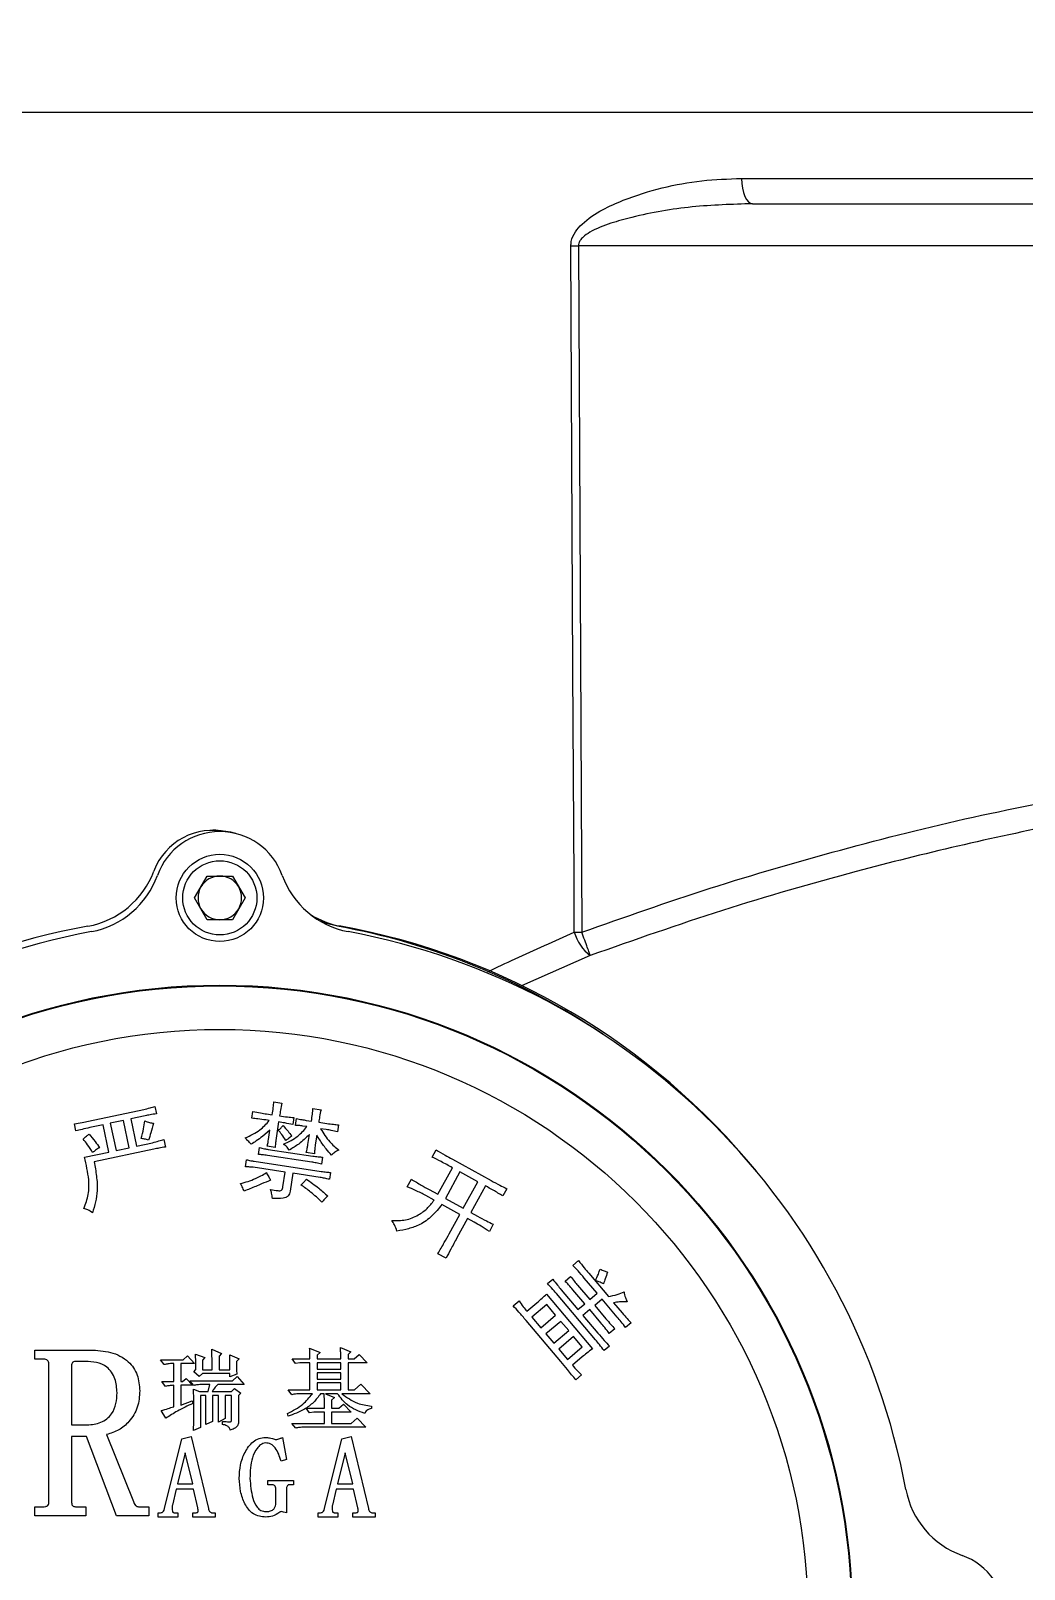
# Model space of a CAD drawing. Header units: millimetres. Extents: x 1486 to 4728, y 464 to 2757.
# Drawn here: x 3875.9 to 3989.8, y 2340.2 to 2516.5 of the extents above; entities that cross this region are included whole.
import ezdxf

# ---------------------------------------------------------------- set-up
doc = ezdxf.new("R2010")
doc.units = ezdxf.units.MM

msp = doc.modelspace()

# ---------------------------------------------------------------- linework, layer by layer
at = {"color": 7, "linetype": 'Continuous', "lineweight": 25}
for p, q in [((3785.111, 2507.2), (4035.637, 2507.2)), ((3957.342, 2499.595), (4020.078, 2499.595)), ((3958.611, 2496.7), (3997.174, 2496.7)), ((3997.128, 2491.874), (3938.663, 2491.874)), ((3938.663, 2491.874), (3939.04, 2413.221)), ((3897.109, 2424.9), (3896.738, 2424.9)), ((3894.669, 2417.155), (3896.112, 2419.655)), ((3896.112, 2419.655), (3898.999, 2419.655)), ((3898.999, 2419.655), (3900.442, 2417.155)), ((3896.112, 2414.655), (3894.669, 2417.155)), ((3900.442, 2417.155), (3898.999, 2414.655)), ((3898.999, 2414.655), (3896.112, 2414.655)), ((3911.421, 2413.909), (3911.05, 2413.909)), ((3938.183, 2413.221), (3939.04, 2413.221)), ((3940.023, 2410.559), (3932.135, 2407.063)), ((3882.499, 2391.567), (3888.835, 2392.915)), ((3890.112, 2393.233), (3890.287, 2392.406)), ((3901.231, 2391.893), (3901.35, 2392.681)), ((3903.747, 2393.788), (3904.674, 2393.648)), ((3908.229, 2393.016), (3909.156, 2392.875)), ((3881.057, 2390.445), (3880.882, 2391.271)), ((3884.171, 2391.155), (3882.656, 2390.833)), ((3884.834, 2388.033), (3884.171, 2391.155)), ((3886.513, 2391.652), (3884.997, 2391.33)), ((3884.997, 2391.33), (3885.661, 2388.208)), ((3887.177, 2388.53), (3886.513, 2391.652)), ((3888.993, 2392.181), (3887.34, 2391.829)), ((3887.34, 2391.829), (3888.004, 2388.707)), ((3903.23, 2391.638), (3902.813, 2391.701)), ((3902.918, 2392.395), (3903.568, 2392.298)), ((3904.296, 2391.477), (3903.974, 2389.344)), ((3906.03, 2391.973), (3905.911, 2391.184)), ((3906.23, 2391.089), (3906.349, 2391.877)), ((3907.534, 2390.94), (3907.07, 2391.009)), ((3907.455, 2391.662), (3908.056, 2391.571)), ((3908.891, 2391.444), (3909.818, 2391.305)), ((3909.759, 2390.602), (3909.11, 2390.701)), ((3911.17, 2391.148), (3911.05, 2390.359)), ((3888.004, 2388.707), (3889.84, 2389.097)), ((3891.15, 2389.471), (3891.336, 2388.598)), ((3903.301, 2390.538), (3902.433, 2389.814)), ((3903.14, 2389.47), (3903.301, 2390.538)), ((3907.649, 2388.883), (3907.826, 2390.042)), ((3908.668, 2389.961), (3908.498, 2388.848)), ((3882.034, 2387.438), (3884.834, 2388.033)), ((3889.996, 2388.362), (3883.154, 2386.908)), ((3885.661, 2388.208), (3887.177, 2388.53)), ((3901.978, 2387.75), (3902.097, 2388.538)), ((3903.903, 2388.55), (3902.976, 2388.691)), ((3908.103, 2386.871), (3903.005, 2387.642)), ((3903.111, 2388.337), (3908.208, 2387.566)), ((3908.39, 2387.823), (3907.463, 2387.963)), ((3909.328, 2387.445), (3909.208, 2386.657)), ((3921.887, 2387.46), (3922.339, 2388.283)), ((3924.211, 2387.2), (3928.655, 2384.757)), ((3900.482, 2386.317), (3900.609, 2387.152)), ((3905.039, 2385.723), (3901.376, 2386.277)), ((3901.482, 2386.972), (3909.177, 2385.807)), ((3904.786, 2384.054), (3905.039, 2385.723)), ((3905.92, 2385.591), (3905.611, 2383.551)), ((3909.071, 2385.113), (3905.92, 2385.591)), ((3910.25, 2385.693), (3910.13, 2384.905)), ((3922.54, 2383.189), (3924.214, 2386.235)), ((3925.079, 2385.76), (3923.405, 2382.714)), ((3927.135, 2384.628), (3925.079, 2385.76)), ((3919.044, 2384.039), (3919.518, 2384.904)), ((3921.553, 2383.731), (3922.54, 2383.189)), ((3925.462, 2381.582), (3927.135, 2384.628)), ((3928, 2384.154), (3926.326, 2381.108)), ((3930.447, 2383.826), (3929.994, 2383.003)), ((3922.114, 2382.511), (3921.168, 2383.031)), ((3925.077, 2380.882), (3923.02, 2382.014)), ((3923.405, 2382.714), (3925.462, 2381.582)), ((3923.855, 2378.661), (3925.077, 2380.882)), ((3925.942, 2380.408), (3924.72, 2378.186)), ((3926.723, 2379.978), (3925.942, 2380.408)), ((3926.326, 2381.108), (3927.108, 2380.678)), ((3928.901, 2379.746), (3928.449, 2378.923)), ((3923.495, 2375.859), (3922.549, 2376.379)), ((3938.037, 2375.044), (3938.676, 2375.585)), ((3935.122, 2372.947), (3935.725, 2373.457)), ((3937.125, 2373.24), (3937.765, 2373.781)), ((3940.804, 2371.844), (3939.334, 2373.583)), ((3939.842, 2374.134), (3942.093, 2371.471)), ((3934.987, 2371.736), (3940.27, 2365.485)), ((3940.62, 2366.512), (3936.146, 2371.806)), ((3936.68, 2372.256), (3938.601, 2369.983)), ((3939.383, 2370.643), (3938.033, 2372.24)), ((3938.57, 2372.757), (3939.951, 2371.123)), ((3939.951, 2371.123), (3940.804, 2371.844)), ((3931.18, 2370.407), (3931.854, 2370.977)), ((3932.743, 2369.78), (3933.88, 2370.742)), ((3935.02, 2370.546), (3933.315, 2369.104)), ((3936.04, 2369.338), (3935.02, 2370.546)), ((3938.601, 2369.983), (3939.383, 2370.643)), ((3939.955, 2369.967), (3939.173, 2369.307)), ((3941.244, 2368.441), (3939.955, 2369.967)), ((3941.376, 2371.168), (3940.523, 2370.447)), ((3940.523, 2370.447), (3941.812, 2368.921)), ((3943.117, 2369.108), (3941.376, 2371.168)), ((3942.692, 2370.761), (3943.685, 2369.588)), ((3936.649, 2364.007), (3932.655, 2368.732)), ((3933.315, 2369.104), (3934.335, 2367.896)), ((3934.335, 2367.896), (3936.04, 2369.338)), ((3936.64, 2368.628), (3934.935, 2367.186)), ((3937.541, 2367.562), (3936.64, 2368.628)), ((3939.173, 2369.307), (3940.883, 2367.283)), ((3942.838, 2367.777), (3942.199, 2367.236)), ((3944.709, 2368.446), (3944.07, 2367.905)), ((3934.935, 2367.186), (3935.836, 2366.12)), ((3935.836, 2366.12), (3937.541, 2367.562)), ((3938.109, 2366.888), (3936.404, 2365.446)), ((3939.102, 2365.715), (3938.109, 2366.888)), ((3876.344, 2365.338), (3882.717, 2365.338)), ((3876.344, 2364.297), (3876.344, 2365.338)), ((3877.251, 2364.297), (3876.344, 2364.297)), ((3893.354, 2364.22), (3893.868, 2364.658)), ((3893.868, 2364.658), (3894.659, 2363.79)), ((3894.768, 2364.856), (3895.85, 2364.465)), ((3895.85, 2364.465), (3895.571, 2364.189)), ((3896.633, 2365.42), (3897.756, 2364.951)), ((3897.756, 2364.951), (3897.477, 2364.646)), ((3897.477, 2364.646), (3897.477, 2363.07)), ((3898.698, 2363.07), (3898.698, 2364.776)), ((3898.698, 2364.776), (3899.78, 2364.343)), ((3899.78, 2364.343), (3899.462, 2364.03)), ((3906.243, 2363.807), (3905.861, 2364.316)), ((3905.861, 2364.316), (3907.887, 2364.316)), ((3907.846, 2365.572), (3909.048, 2365.061)), ((3909.048, 2365.061), (3908.73, 2364.757)), ((3908.73, 2364.757), (3908.73, 2364.316)), ((3908.73, 2364.316), (3911.42, 2364.316)), ((3911.381, 2365.612), (3912.581, 2365.143)), ((3912.581, 2365.143), (3912.263, 2364.835)), ((3912.263, 2364.835), (3912.263, 2364.316)), ((3912.263, 2364.316), (3912.945, 2364.316)), ((3912.945, 2364.316), (3913.534, 2364.833)), ((3913.534, 2364.833), (3914.448, 2363.886)), ((3936.404, 2365.446), (3937.397, 2364.273)), ((3937.397, 2364.273), (3939.102, 2365.715)), ((3939.102, 2364.561), (3937.966, 2363.599)), ((3942.209, 2365.784), (3941.606, 2365.275)), ((3877.963, 2347.998), (3877.963, 2363.679)), ((3880.566, 2363.443), (3880.566, 2356.749)), ((3882.144, 2364.037), (3880.989, 2364.037)), ((3890.757, 2364.22), (3893.354, 2364.22)), ((3891.186, 2363.672), (3890.757, 2364.22)), ((3892.266, 2363.79), (3892.164, 2363.79)), ((3892.266, 2361.727), (3892.266, 2363.79)), ((3894.659, 2363.79), (3893.071, 2363.79)), ((3893.071, 2363.79), (3893.071, 2361.727)), ((3894.569, 2362.858), (3894.807, 2363.098)), ((3895.179, 2362.322), (3894.569, 2362.858)), ((3895.567, 2362.64), (3895.179, 2362.322)), ((3898.698, 2362.64), (3895.567, 2362.64)), ((3895.571, 2364.189), (3895.571, 2363.07)), ((3895.571, 2363.07), (3896.674, 2363.07)), ((3897.477, 2363.07), (3898.698, 2363.07)), ((3898.698, 2362.282), (3898.698, 2362.64)), ((3899.503, 2362.58), (3898.698, 2362.282)), ((3906.736, 2363.886), (3906.243, 2363.807)), ((3907.887, 2363.886), (3906.736, 2363.886)), ((3907.887, 2360.768), (3907.887, 2363.886)), ((3908.73, 2363.886), (3908.73, 2363.166)), ((3911.42, 2363.886), (3908.73, 2363.886)), ((3908.73, 2363.166), (3911.42, 2363.166)), ((3908.73, 2362.736), (3908.73, 2362.015)), ((3911.42, 2362.736), (3908.73, 2362.736)), ((3911.42, 2363.166), (3911.42, 2363.886)), ((3911.42, 2362.015), (3911.42, 2362.736)), ((3914.448, 2363.886), (3912.263, 2363.886)), ((3912.263, 2363.886), (3912.263, 2360.768)), ((3939.028, 2362.487), (3938.354, 2361.917)), ((3891.344, 2361.179), (3890.916, 2361.727)), ((3890.916, 2361.727), (3892.266, 2361.727)), ((3892.266, 2358.841), (3892.266, 2361.297)), ((3893.071, 2361.727), (3893.274, 2361.727)), ((3894.42, 2361.297), (3893.071, 2361.297)), ((3893.071, 2361.297), (3893.071, 2359.027)), ((3893.274, 2361.727), (3893.709, 2362.085)), ((3893.709, 2362.085), (3894.42, 2361.297)), ((3894.56, 2361.275), (3894.133, 2361.823)), ((3894.133, 2361.823), (3898.992, 2361.823)), ((3894.569, 2359.631), (3894.53, 2360.854)), ((3894.53, 2360.854), (3895.209, 2360.576)), ((3896.395, 2361.393), (3895.538, 2361.393)), ((3896.214, 2360.576), (3896.395, 2361.393)), ((3900.336, 2361.393), (3897.336, 2361.393)), ((3898.906, 2360.576), (3899.237, 2360.933)), ((3898.992, 2361.823), (3899.549, 2362.3)), ((3899.237, 2360.933), (3899.979, 2360.401)), ((3899.549, 2362.3), (3900.336, 2361.393)), ((3905.813, 2360.218), (3905.385, 2360.768)), ((3905.385, 2360.768), (3907.887, 2360.768)), ((3908.73, 2362.015), (3911.42, 2362.015)), ((3908.73, 2361.585), (3908.73, 2360.768)), ((3911.42, 2361.585), (3908.73, 2361.585)), ((3908.73, 2360.768), (3911.42, 2360.768)), ((3911.42, 2360.768), (3911.42, 2361.585)), ((3912.263, 2360.768), (3912.984, 2360.768)), ((3912.984, 2360.768), (3913.733, 2361.442)), ((3913.733, 2361.442), (3914.804, 2360.338)), ((3893.071, 2359.027), (3894.382, 2359.504)), ((3894.382, 2359.504), (3894.459, 2359.219)), ((3894.569, 2357.141), (3894.569, 2359.631)), ((3895.209, 2360.576), (3896.214, 2360.576)), ((3895.959, 2360.146), (3895.333, 2360.146)), ((3895.333, 2360.146), (3895.333, 2356.467)), ((3895.959, 2356.811), (3895.959, 2360.146)), ((3896.683, 2360.576), (3898.906, 2360.576)), ((3897.389, 2360.146), (3896.723, 2360.146)), ((3896.723, 2360.146), (3896.723, 2357.156)), ((3897.389, 2357.088), (3897.389, 2360.146)), ((3898.897, 2360.146), (3898.153, 2360.146)), ((3898.153, 2360.146), (3898.153, 2357.48)), ((3898.897, 2357.261), (3898.897, 2360.146)), ((3899.979, 2360.401), (3899.7, 2360.145)), ((3899.7, 2360.145), (3899.7, 2357.171)), ((3908.164, 2360.338), (3906.791, 2360.338)), ((3909.517, 2360.338), (3909.108, 2360.338)), ((3911.059, 2360.338), (3909.668, 2360.338)), ((3909.668, 2360.338), (3910.715, 2359.881)), ((3910.715, 2359.881), (3910.357, 2359.612)), ((3910.357, 2359.612), (3910.357, 2358.659)), ((3911.198, 2358.659), (3911.748, 2359.135)), ((3914.804, 2360.338), (3911.548, 2360.338)), ((3911.748, 2359.135), (3912.621, 2358.229)), ((3891.377, 2357.526), (3890.837, 2358.395)), ((3898.153, 2357.48), (3897.389, 2357.088)), ((3905.374, 2357.757), (3905.305, 2358.062)), ((3907.831, 2358.149), (3907.449, 2358.659)), ((3907.449, 2358.659), (3909.554, 2358.659)), ((3908.324, 2358.229), (3907.831, 2358.149)), ((3909.554, 2358.229), (3908.324, 2358.229)), ((3909.554, 2356.933), (3909.554, 2358.229)), ((3910.357, 2358.659), (3911.198, 2358.659)), ((3912.621, 2358.229), (3910.357, 2358.229)), ((3910.357, 2358.229), (3910.357, 2356.933)), ((3912.627, 2356.933), (3913.295, 2357.529)), ((3913.295, 2357.529), (3914.289, 2356.503)), ((3914.924, 2358.924), (3914.924, 2358.623)), ((3880.566, 2356.749), (3882.355, 2356.749)), ((3882.29, 2355.448), (3880.566, 2355.448)), ((3880.566, 2355.448), (3880.566, 2347.977)), ((3885.694, 2346.338), (3882.29, 2355.448)), ((3884.575, 2355.655), (3887.642, 2347.973)), ((3893.202, 2355.172), (3894.271, 2355.448)), ((3894.271, 2355.448), (3896.241, 2347.174)), ((3894.53, 2356.119), (3894.569, 2357.141)), ((3895.333, 2356.467), (3894.53, 2356.119)), ((3896.723, 2357.156), (3895.959, 2356.811)), ((3897.865, 2356.819), (3897.865, 2357.156)), ((3906.249, 2356.384), (3905.822, 2356.933)), ((3905.822, 2356.933), (3909.554, 2356.933)), ((3914.289, 2356.503), (3907.227, 2356.503)), ((3910.357, 2356.933), (3912.627, 2356.933)), ((3911.544, 2355.172), (3912.613, 2355.448)), ((3912.613, 2355.448), (3914.584, 2347.174)), ((3891.198, 2347.161), (3893.202, 2355.172)), ((3904.731, 2355.325), (3905.203, 2352.811)), ((3909.541, 2347.161), (3911.544, 2355.172)), ((3893.592, 2353.559), (3892.689, 2350.023)), ((3894.456, 2350.023), (3893.592, 2353.559)), ((3905.203, 2352.811), (3904.571, 2352.612)), ((3911.935, 2353.559), (3911.032, 2350.023)), ((3912.798, 2350.023), (3911.935, 2353.559)), ((3903.051, 2349.9), (3903.051, 2350.393)), ((3903.051, 2350.393), (3906.019, 2350.393)), ((3906.019, 2350.393), (3906.019, 2349.9)), ((3892.556, 2349.407), (3892.121, 2347.579)), ((3894.531, 2349.407), (3892.556, 2349.407)), ((3892.689, 2350.023), (3894.456, 2350.023)), ((3895.018, 2347.267), (3894.531, 2349.407)), ((3903.48, 2349.9), (3903.051, 2349.9)), ((3903.97, 2347.648), (3903.97, 2349.399)), ((3905.203, 2349.445), (3905.203, 2346.694)), ((3906.019, 2349.9), (3905.517, 2349.9)), ((3910.899, 2349.407), (3910.463, 2347.579)), ((3912.873, 2349.407), (3910.899, 2349.407)), ((3911.032, 2350.023), (3912.798, 2350.023)), ((3913.361, 2347.267), (3912.873, 2349.407)), ((3876.344, 2346.338), (3876.344, 2347.379)), ((3876.344, 2347.379), (3877.251, 2347.379)), ((3881.013, 2347.379), (3882.18, 2347.379)), ((3882.18, 2347.379), (3882.18, 2346.338)), ((3888.248, 2347.379), (3889.415, 2347.379)), ((3889.415, 2347.379), (3889.415, 2346.338)), ((3890.483, 2346.201), (3890.483, 2346.694)), ((3890.483, 2346.694), (3890.759, 2346.694)), ((3892.342, 2346.694), (3892.741, 2346.694)), ((3892.741, 2346.694), (3892.741, 2346.201)), ((3894.454, 2346.201), (3894.454, 2346.694)), ((3894.454, 2346.694), (3894.781, 2346.694)), ((3896.619, 2346.694), (3897.018, 2346.694)), ((3897.018, 2346.694), (3897.018, 2346.201)), ((3908.826, 2346.201), (3908.826, 2346.694)), ((3908.826, 2346.694), (3909.101, 2346.694)), ((3910.685, 2346.694), (3911.084, 2346.694)), ((3911.084, 2346.694), (3911.084, 2346.201)), ((3912.796, 2346.201), (3912.796, 2346.694)), ((3912.796, 2346.694), (3913.124, 2346.694)), ((3914.961, 2346.694), (3915.36, 2346.694)), ((3915.36, 2346.694), (3915.36, 2346.201)), ((3882.18, 2346.338), (3876.344, 2346.338)), ((3889.415, 2346.338), (3885.694, 2346.338)), ((3892.741, 2346.201), (3890.483, 2346.201)), ((3897.018, 2346.201), (3894.454, 2346.201)), ((3911.084, 2346.201), (3908.826, 2346.201)), ((3915.36, 2346.201), (3912.796, 2346.201))]:
    msp.add_line(p, q, dxfattribs=at)
at = {"color": 7, "linetype": 'Continuous', "lineweight": 25, "flags": 128}
for points in [[(3957.342, 2499.595), (3957.374, 2499.025), (3957.451, 2498.48), (3957.571, 2497.979), (3957.729, 2497.542), (3957.92, 2497.184), (3958.136, 2496.918), (3958.369, 2496.755), (3958.611, 2496.7)], [(3938.183, 2413.221), (3938.154, 2419.217), (3938.036, 2443.202), (3937.798, 2491.874)], [(3899.377, 2424.533), (3898.836, 2424.689), (3897.109, 2424.9)], [(3911.05, 2413.909), (3909.8, 2414.221), (3909.06, 2414.489)]]:
    msp.add_lwpolyline(points, dxfattribs=at)
at = {"color": 7, "linetype": 'Continuous', "lineweight": 25}
for centre, radius in [((3897.556, 2417.155), 5), ((3897.556, 2417.155), 4.25), ((3897.556, 2334.655), 72.5), ((3897.556, 2334.655), 72.418), ((3897.556, 2334.655), 67.42)]:
    msp.add_circle(centre, radius, dxfattribs=at)
for centre, radius, start, end in [((3992.609, 2473.827), 230, 0, 169.16329), ((3992.609, 2473.827), 61.716, 326.45296, 119.33475), ((3938.23, 2574.807), 82.934, 269.70105, 270.29895), ((3896.738, 2417.7), 7.2, 76.79291, 159.41516), ((3897.556, 2417.155), 7.6, 19.80619, 160.19381), ((3880.637, 2423.747), 10, 280.3071, 339.41472), ((3880.997, 2423.118), 10, 280.6021, 340.19381), ((3897.556, 2417.155), 2.5, 90, 150), ((3897.556, 2417.155), 2.5, 30, 90), ((3914.114, 2423.118), 10, 199.80619, 259.3979), ((3897.556, 2417.155), 2.5, 150, 210), ((3897.556, 2417.155), 2.5, 330, 30), ((3897.556, 2417.155), 2.5, 210, 270), ((3897.556, 2417.155), 2.5, 270, 330), ((3896.74, 2335.202), 79.998, 100.30733, 169.69513), ((3913.21, 2423.747), 9.999, 238.32212, 259.69341), ((3896.738, 2335.205), 79.995, 55.99561, 79.6934), ((3897.108, 2335.204), 79.996, 39.25552, 79.69324), ((3897.556, 2334.655), 80, 100.6021, 169.3979), ((3897.556, 2334.655), 80, 10.6021, 79.3979), ((3943.003, 2414.586), 5.01, 195.8129, 233.49808), ((3986.019, 2351.213), 10, 190.6021, 250.19381), ((3980.056, 2334.655), 7.6, 289.80619, 70.19381)]:
    msp.add_arc(centre, radius, start, end, dxfattribs=at)
for points, knots in [([(3937.798, 2491.874), (3937.807, 2492.042), (3937.841, 2492.614), (3938.274, 2493.508), (3939.439, 2494.821), (3941.336, 2496.035), (3944.431, 2497.423), (3948.251, 2498.605), (3952.808, 2499.446), (3955.832, 2499.545), (3957.342, 2499.595)], [0, 0, 0, 0, 0.021352, 0.0728126, 0.1233748, 0.2499525, 0.3661826, 0.5770211, 0.7888317, 1, 1, 1, 1]), ([(3958.611, 2496.7), (3956.302, 2496.632), (3951.685, 2496.497), (3946.236, 2495.557), (3942.329, 2494.489), (3940.424, 2493.76), (3939.292, 2493.001), (3938.888, 2492.557), (3938.695, 2492.21), (3938.673, 2491.98), (3938.663, 2491.874)], [0, 0, 0, 0, 0.3307571, 0.661265, 0.7793778, 0.9018744, 0.946098, 0.9683612, 0.9854268, 1, 1, 1, 1]), ([(3939.04, 2413.221), (3943.934, 2414.943), (3953.723, 2418.388), (3968.71, 2422.743), (3983.887, 2426.552), (3994.152, 2428.532), (3999.285, 2429.523)], [0, 0, 0, 0, 0.24906391, 0.49812915, 0.74906425, 1, 1, 1, 1]), ([(3999.784, 2426.714), (3997.817, 2426.349), (3991.917, 2425.256), (3982.134, 2423.146), (3969.203, 2419.916), (3955.11, 2415.852), (3945.056, 2412.324), (3940.023, 2410.559)], [0, 0, 0, 0, 0.0968115, 0.2904543, 0.4843107, 0.7418988, 1, 1, 1, 1]), ([(3928.265, 2408.693), (3929.308, 2409.189), (3932.619, 2410.764), (3935.92, 2412.222), (3938.183, 2413.221)], [0, 0, 0, 0, 0.3147731, 1, 1, 1, 1]), ([(3888.835, 2392.915), (3889.075, 2392.969), (3889.503, 2393.065), (3889.926, 2393.181), (3890.112, 2393.233)], [0, 0, 0, 0, 0.55999831, 1, 1, 1, 1]), ([(3901.35, 2392.681), (3901.642, 2392.622), (3902.163, 2392.517), (3902.688, 2392.432), (3902.918, 2392.395)], [0, 0, 0, 0, 0.5599955, 1, 1, 1, 1]), ([(3903.568, 2392.298), (3903.609, 2392.576), (3903.681, 2393.071), (3903.727, 2393.569), (3903.747, 2393.788)], [0, 0, 0, 0, 0.5600137, 1, 1, 1, 1]), ([(3904.674, 2393.648), (3904.616, 2393.374), (3904.513, 2392.884), (3904.436, 2392.389), (3904.402, 2392.172)], [0, 0, 0, 0, 0.5599779, 1, 1, 1, 1]), ([(3908.056, 2391.571), (3908.097, 2391.839), (3908.17, 2392.319), (3908.211, 2392.803), (3908.229, 2393.016)], [0, 0, 0, 0, 0.5600298, 1, 1, 1, 1]), ([(3909.156, 2392.875), (3909.099, 2392.61), (3908.997, 2392.135), (3908.924, 2391.655), (3908.891, 2391.444)], [0, 0, 0, 0, 0.5599857, 1, 1, 1, 1]), ([(3880.882, 2391.271), (3881.185, 2391.32), (3881.726, 2391.408), (3882.263, 2391.519), (3882.499, 2391.567)], [0, 0, 0, 0, 0.5599894, 1, 1, 1, 1]), ([(3882.656, 2390.833), (3882.356, 2390.766), (3881.821, 2390.646), (3881.29, 2390.506), (3881.057, 2390.445)], [0, 0, 0, 0, 0.559993, 1, 1, 1, 1]), ([(3888.534, 2389.587), (3888.635, 2389.959), (3888.815, 2390.622), (3888.923, 2391.302), (3888.97, 2391.6)], [0, 0, 0, 0, 0.5600242, 1, 1, 1, 1]), ([(3888.97, 2391.6), (3889.146, 2391.53), (3889.461, 2391.406), (3889.794, 2391.351), (3889.941, 2391.327)], [0, 0, 0, 0, 0.5600845, 1, 1, 1, 1]), ([(3890.287, 2392.406), (3890.044, 2392.372), (3889.611, 2392.31), (3889.182, 2392.22), (3888.993, 2392.181)], [0, 0, 0, 0, 0.5599758, 1, 1, 1, 1]), ([(3889.941, 2391.327), (3889.84, 2390.964), (3889.66, 2390.316), (3889.476, 2389.67), (3889.395, 2389.386)], [0, 0, 0, 0, 0.5599853, 1, 1, 1, 1]), ([(3900.463, 2389.639), (3901.055, 2389.91), (3902.112, 2390.396), (3902.888, 2391.258), (3903.23, 2391.638)], [0, 0, 0, 0, 0.5595214, 1, 1, 1, 1]), ([(3902.813, 2391.701), (3902.518, 2391.742), (3901.992, 2391.817), (3901.463, 2391.87), (3901.231, 2391.893)], [0, 0, 0, 0, 0.55999975, 1, 1, 1, 1]), ([(3904.249, 2390.536), (3904.364, 2390.624), (3904.57, 2390.78), (3904.732, 2390.98), (3904.804, 2391.068)], [0, 0, 0, 0, 0.56016888, 1, 1, 1, 1]), ([(3905.911, 2391.184), (3905.611, 2391.245), (3905.074, 2391.354), (3904.534, 2391.439), (3904.296, 2391.477)], [0, 0, 0, 0, 0.5599864, 1, 1, 1, 1]), ([(3904.402, 2392.172), (3904.705, 2392.128), (3905.247, 2392.051), (3905.791, 2391.997), (3906.03, 2391.973)], [0, 0, 0, 0, 0.5599897, 1, 1, 1, 1]), ([(3904.804, 2391.068), (3904.995, 2390.848), (3905.336, 2390.454), (3905.664, 2390.05), (3905.809, 2389.872)], [0, 0, 0, 0, 0.5599942, 1, 1, 1, 1]), ([(3904.859, 2388.926), (3905.438, 2389.2), (3906.472, 2389.689), (3907.21, 2390.558), (3907.534, 2390.94)], [0, 0, 0, 0, 0.5600574, 1, 1, 1, 1]), ([(3907.07, 2391.009), (3906.914, 2391.03), (3906.635, 2391.067), (3906.353, 2391.082), (3906.23, 2391.089)], [0, 0, 0, 0, 0.55997173, 1, 1, 1, 1]), ([(3906.349, 2391.877), (3906.554, 2391.831), (3906.921, 2391.747), (3907.292, 2391.688), (3907.455, 2391.662)], [0, 0, 0, 0, 0.5599797, 1, 1, 1, 1]), ([(3909.11, 2390.701), (3909.427, 2390.179), (3909.994, 2389.247), (3910.835, 2388.555), (3911.204, 2388.251)], [0, 0, 0, 0, 0.56007499, 1, 1, 1, 1]), ([(3909.818, 2391.305), (3910.07, 2391.27), (3910.519, 2391.207), (3910.971, 2391.166), (3911.17, 2391.148)], [0, 0, 0, 0, 0.55998218, 1, 1, 1, 1]), ([(3881.88, 2389.516), (3882.007, 2389.627), (3882.233, 2389.824), (3882.468, 2390.012), (3882.571, 2390.095)], [0, 0, 0, 0, 0.55996805, 1, 1, 1, 1]), ([(3882.975, 2387.972), (3882.793, 2388.276), (3882.466, 2388.818), (3882.059, 2389.303), (3881.88, 2389.516)], [0, 0, 0, 0, 0.5598947, 1, 1, 1, 1]), ([(3882.571, 2390.095), (3882.806, 2389.81), (3883.225, 2389.302), (3883.603, 2388.762), (3883.769, 2388.525)], [0, 0, 0, 0, 0.5600485, 1, 1, 1, 1]), ([(3889.395, 2389.386), (3889.237, 2389.436), (3888.955, 2389.525), (3888.663, 2389.568), (3888.534, 2389.587)], [0, 0, 0, 0, 0.5597872, 1, 1, 1, 1]), ([(3889.84, 2389.097), (3890.086, 2389.163), (3890.524, 2389.281), (3890.959, 2389.413), (3891.15, 2389.471)], [0, 0, 0, 0, 0.560014, 1, 1, 1, 1]), ([(3901.16, 2388.918), (3901.034, 2389.057), (3900.81, 2389.305), (3900.569, 2389.537), (3900.463, 2389.639)], [0, 0, 0, 0, 0.5599825, 1, 1, 1, 1]), ([(3902.433, 2389.814), (3902.202, 2389.637), (3901.789, 2389.322), (3901.352, 2389.041), (3901.16, 2388.918)], [0, 0, 0, 0, 0.5599289, 1, 1, 1, 1]), ([(3902.976, 2388.691), (3903.014, 2388.835), (3903.083, 2389.092), (3903.123, 2389.355), (3903.14, 2389.47)], [0, 0, 0, 0, 0.5598085, 1, 1, 1, 1]), ([(3903.974, 2389.344), (3903.955, 2389.196), (3903.921, 2388.933), (3903.908, 2388.667), (3903.903, 2388.55)], [0, 0, 0, 0, 0.5599464, 1, 1, 1, 1]), ([(3905.114, 2389.361), (3904.967, 2389.592), (3904.705, 2390.003), (3904.389, 2390.373), (3904.249, 2390.536)], [0, 0, 0, 0, 0.5599989, 1, 1, 1, 1]), ([(3905.516, 2388.258), (3905.412, 2388.401), (3905.225, 2388.656), (3904.971, 2388.844), (3904.859, 2388.926)], [0, 0, 0, 0, 0.55966, 1, 1, 1, 1]), ([(3905.809, 2389.872), (3905.684, 2389.77), (3905.461, 2389.588), (3905.22, 2389.431), (3905.114, 2389.361)], [0, 0, 0, 0, 0.55991482, 1, 1, 1, 1]), ([(3907.826, 2390.042), (3907.435, 2389.656), (3906.738, 2388.965), (3905.889, 2388.474), (3905.516, 2388.258)], [0, 0, 0, 0, 0.55964764, 1, 1, 1, 1]), ([(3910.359, 2387.668), (3910.143, 2387.909), (3909.787, 2388.306), (3909.353, 2388.909), (3909.003, 2389.43), (3908.78, 2389.784), (3908.668, 2389.961)], [0, 0, 0, 0, 0.33995851, 0.55995991, 0.77998867, 1, 1, 1, 1]), ([(3911.05, 2390.359), (3910.81, 2390.411), (3910.382, 2390.503), (3909.95, 2390.572), (3909.759, 2390.602)], [0, 0, 0, 0, 0.5599806, 1, 1, 1, 1]), ([(3881.984, 2381.571), (3882.179, 2382.099), (3882.568, 2383.154), (3882.577, 2385.184), (3882.24, 2386.583), (3882.034, 2387.438)], [0, 0, 0, 0, 0.2799991, 0.559617, 1, 1, 1, 1]), ([(3883.769, 2388.525), (3883.614, 2388.431), (3883.338, 2388.262), (3883.086, 2388.061), (3882.975, 2387.972)], [0, 0, 0, 0, 0.5602117, 1, 1, 1, 1]), ([(3891.336, 2388.598), (3891.084, 2388.562), (3890.635, 2388.497), (3890.191, 2388.403), (3889.996, 2388.362)], [0, 0, 0, 0, 0.5599089, 1, 1, 1, 1]), ([(3903.005, 2387.642), (3902.814, 2387.666), (3902.472, 2387.709), (3902.129, 2387.737), (3901.978, 2387.75)], [0, 0, 0, 0, 0.5599735, 1, 1, 1, 1]), ([(3902.097, 2388.538), (3902.285, 2388.495), (3902.621, 2388.417), (3902.961, 2388.362), (3903.111, 2388.337)], [0, 0, 0, 0, 0.560003, 1, 1, 1, 1]), ([(3907.463, 2387.963), (3907.504, 2388.134), (3907.575, 2388.438), (3907.626, 2388.747), (3907.649, 2388.883)], [0, 0, 0, 0, 0.5600181, 1, 1, 1, 1]), ([(3908.208, 2387.566), (3908.417, 2387.539), (3908.789, 2387.49), (3909.163, 2387.459), (3909.328, 2387.445)], [0, 0, 0, 0, 0.5599806, 1, 1, 1, 1]), ([(3908.498, 2388.848), (3908.474, 2388.657), (3908.431, 2388.316), (3908.403, 2387.973), (3908.39, 2387.823)], [0, 0, 0, 0, 0.559987, 1, 1, 1, 1]), ([(3911.204, 2388.251), (3911.029, 2388.166), (3910.717, 2388.015), (3910.468, 2387.774), (3910.359, 2387.668)], [0, 0, 0, 0, 0.5605166, 1, 1, 1, 1]), ([(3924.214, 2386.235), (3923.783, 2386.469), (3923.012, 2386.888), (3922.231, 2387.285), (3921.887, 2387.46)], [0, 0, 0, 0, 0.5599997, 1, 1, 1, 1]), ([(3922.339, 2388.283), (3922.686, 2388.076), (3923.305, 2387.707), (3923.934, 2387.355), (3924.211, 2387.2)], [0, 0, 0, 0, 0.5600034, 1, 1, 1, 1]), ([(3883.154, 2386.908), (3883.248, 2386.363), (3883.436, 2385.272), (3883.598, 2383.281), (3883.199, 2381.901), (3882.956, 2381.058)], [0, 0, 0, 0, 0.2805563, 0.5609044, 1, 1, 1, 1]), ([(3899.91, 2384.413), (3900.497, 2384.579), (3901.545, 2384.876), (3902.484, 2385.425), (3902.898, 2385.667)], [0, 0, 0, 0, 0.5597075, 1, 1, 1, 1]), ([(3901.376, 2386.277), (3901.21, 2386.296), (3900.913, 2386.33), (3900.614, 2386.321), (3900.482, 2386.317)], [0, 0, 0, 0, 0.5598979, 1, 1, 1, 1]), ([(3900.609, 2387.152), (3900.771, 2387.112), (3901.059, 2387.042), (3901.353, 2386.993), (3901.482, 2386.972)], [0, 0, 0, 0, 0.55997056, 1, 1, 1, 1]), ([(3902.898, 2385.667), (3902.984, 2385.501), (3903.139, 2385.205), (3903.307, 2384.916), (3903.381, 2384.789)], [0, 0, 0, 0, 0.5599884, 1, 1, 1, 1]), ([(3909.208, 2386.657), (3909.003, 2386.7), (3908.635, 2386.779), (3908.266, 2386.843), (3908.103, 2386.871)], [0, 0, 0, 0, 0.56001473, 1, 1, 1, 1]), ([(3909.177, 2385.807), (3909.377, 2385.781), (3909.733, 2385.733), (3910.092, 2385.705), (3910.25, 2385.693)], [0, 0, 0, 0, 0.5599763, 1, 1, 1, 1]), ([(3900.347, 2383.541), (3900.278, 2383.71), (3900.156, 2384.012), (3899.985, 2384.29), (3899.91, 2384.413)], [0, 0, 0, 0, 0.5599499, 1, 1, 1, 1]), ([(3903.381, 2384.789), (3903.034, 2384.656), (3902.462, 2384.437), (3901.679, 2384.097), (3901.013, 2383.82), (3900.569, 2383.634), (3900.347, 2383.541)], [0, 0, 0, 0, 0.3399813, 0.5599883, 0.7799939, 1, 1, 1, 1]), ([(3903.366, 2383.747), (3903.651, 2383.697), (3904.007, 2383.634), (3904.43, 2383.573), (3904.659, 2383.629), (3904.747, 2383.845), (3904.773, 2383.984), (3904.786, 2384.054)], [0, 0, 0, 0, 0.5019435, 0.6274199, 0.7496847, 0.8745003, 1, 1, 1, 1]), ([(3903.589, 2382.718), (3903.561, 2382.913), (3903.512, 2383.262), (3903.41, 2383.599), (3903.366, 2383.747)], [0, 0, 0, 0, 0.5599733, 1, 1, 1, 1]), ([(3906.857, 2384.262), (3906.979, 2384.381), (3907.196, 2384.593), (3907.393, 2384.825), (3907.479, 2384.927)], [0, 0, 0, 0, 0.5600418, 1, 1, 1, 1]), ([(3909.26, 2382.287), (3908.837, 2382.686), (3908.08, 2383.399), (3907.231, 2383.998), (3906.857, 2384.262)], [0, 0, 0, 0, 0.55974457, 1, 1, 1, 1]), ([(3907.479, 2384.927), (3907.958, 2384.591), (3908.814, 2383.991), (3909.593, 2383.296), (3909.936, 2382.99)], [0, 0, 0, 0, 0.5600623, 1, 1, 1, 1]), ([(3910.13, 2384.905), (3909.934, 2384.95), (3909.583, 2385.03), (3909.228, 2385.087), (3909.071, 2385.113)], [0, 0, 0, 0, 0.5599773, 1, 1, 1, 1]), ([(3921.168, 2383.031), (3920.78, 2383.238), (3920.087, 2383.607), (3919.362, 2383.907), (3919.044, 2384.039)], [0, 0, 0, 0, 0.5599898, 1, 1, 1, 1]), ([(3919.518, 2384.904), (3919.895, 2384.68), (3920.568, 2384.28), (3921.252, 2383.899), (3921.553, 2383.731)], [0, 0, 0, 0, 0.559995, 1, 1, 1, 1]), ([(3929.994, 2383.003), (3929.625, 2383.224), (3928.967, 2383.618), (3928.295, 2383.99), (3928, 2384.154)], [0, 0, 0, 0, 0.5599937, 1, 1, 1, 1]), ([(3928.655, 2384.757), (3928.987, 2384.578), (3929.579, 2384.258), (3930.181, 2383.958), (3930.447, 2383.826)], [0, 0, 0, 0, 0.5599966, 1, 1, 1, 1]), ([(3905.611, 2383.551), (3905.59, 2383.451), (3905.548, 2383.25), (3905.388, 2382.977), (3905.125, 2382.799), (3904.515, 2382.677), (3904.001, 2382.7), (3903.589, 2382.718)], [0, 0, 0, 0, 0.1251077, 0.2499091, 0.3745277, 0.4995946, 1, 1, 1, 1]), ([(3909.936, 2382.99), (3909.797, 2382.87), (3909.55, 2382.657), (3909.349, 2382.4), (3909.26, 2382.287)], [0, 0, 0, 0, 0.5600583, 1, 1, 1, 1]), ([(3917.254, 2380.201), (3917.785, 2380.183), (3918.849, 2380.146), (3920.239, 2380.723), (3921.348, 2381.524), (3921.859, 2382.182), (3922.114, 2382.511)], [0, 0, 0, 0, 0.2797566, 0.5595632, 0.7799118, 1, 1, 1, 1]), ([(3923.02, 2382.014), (3922.655, 2381.565), (3921.926, 2380.668), (3920.607, 2379.7), (3919.194, 2379.212), (3918.303, 2379.043), (3917.857, 2378.959)], [0, 0, 0, 0, 0.2802138, 0.559818, 0.7797198, 1, 1, 1, 1]), ([(3882.956, 2381.058), (3882.787, 2381.179), (3882.486, 2381.395), (3882.137, 2381.517), (3881.984, 2381.571)], [0, 0, 0, 0, 0.5607282, 1, 1, 1, 1]), ([(3917.857, 2378.959), (3917.774, 2379.206), (3917.626, 2379.646), (3917.368, 2380.032), (3917.254, 2380.201)], [0, 0, 0, 0, 0.5595472, 1, 1, 1, 1]), ([(3927.108, 2380.678), (3927.44, 2380.499), (3928.033, 2380.179), (3928.636, 2379.878), (3928.901, 2379.746)], [0, 0, 0, 0, 0.5599959, 1, 1, 1, 1]), ([(3922.549, 2376.379), (3922.797, 2376.802), (3923.241, 2377.558), (3923.668, 2378.324), (3923.855, 2378.661)], [0, 0, 0, 0, 0.5599996, 1, 1, 1, 1]), ([(3928.449, 2378.923), (3928.133, 2379.13), (3927.568, 2379.499), (3926.981, 2379.832), (3926.723, 2379.978)], [0, 0, 0, 0, 0.5599952, 1, 1, 1, 1]), ([(3924.72, 2378.186), (3924.486, 2377.754), (3924.069, 2376.983), (3923.67, 2376.203), (3923.495, 2375.859)], [0, 0, 0, 0, 0.55999742, 1, 1, 1, 1]), ([(3939.334, 2373.583), (3939.098, 2373.861), (3938.676, 2374.357), (3938.232, 2374.834), (3938.037, 2375.044)], [0, 0, 0, 0, 0.5600062, 1, 1, 1, 1]), ([(3938.676, 2375.585), (3938.888, 2375.31), (3939.268, 2374.819), (3939.667, 2374.343), (3939.842, 2374.134)], [0, 0, 0, 0, 0.5599979, 1, 1, 1, 1]), ([(3935.725, 2373.457), (3935.898, 2373.229), (3936.207, 2372.821), (3936.535, 2372.429), (3936.68, 2372.256)], [0, 0, 0, 0, 0.5599861, 1, 1, 1, 1]), ([(3938.033, 2372.24), (3937.867, 2372.43), (3937.571, 2372.77), (3937.262, 2373.096), (3937.125, 2373.24)], [0, 0, 0, 0, 0.5599925, 1, 1, 1, 1]), ([(3937.765, 2373.781), (3937.911, 2373.587), (3938.173, 2373.24), (3938.449, 2372.904), (3938.57, 2372.757)], [0, 0, 0, 0, 0.5600043, 1, 1, 1, 1]), ([(3940.598, 2373.311), (3940.721, 2373.546), (3940.942, 2373.966), (3941.077, 2374.42), (3941.136, 2374.619)], [0, 0, 0, 0, 0.5599288, 1, 1, 1, 1]), ([(3941.523, 2372.937), (3941.352, 2373.01), (3941.046, 2373.141), (3940.734, 2373.259), (3940.598, 2373.311)], [0, 0, 0, 0, 0.5599904, 1, 1, 1, 1]), ([(3941.136, 2374.619), (3941.294, 2374.545), (3941.577, 2374.412), (3941.868, 2374.3), (3941.996, 2374.25)], [0, 0, 0, 0, 0.5600131, 1, 1, 1, 1]), ([(3941.996, 2374.25), (3941.909, 2374.005), (3941.755, 2373.566), (3941.594, 2373.129), (3941.523, 2372.937)], [0, 0, 0, 0, 0.56000068, 1, 1, 1, 1]), ([(3933.88, 2370.742), (3934.091, 2370.923), (3934.467, 2371.246), (3934.828, 2371.586), (3934.987, 2371.736)], [0, 0, 0, 0, 0.559995, 1, 1, 1, 1]), ([(3936.146, 2371.806), (3935.96, 2372.023), (3935.627, 2372.411), (3935.276, 2372.783), (3935.122, 2372.947)], [0, 0, 0, 0, 0.5599882, 1, 1, 1, 1]), ([(3942.093, 2371.471), (3942.439, 2371.536), (3943.056, 2371.653), (3943.633, 2371.903), (3943.886, 2372.013)], [0, 0, 0, 0, 0.5595792, 1, 1, 1, 1]), ([(3943.886, 2372.013), (3943.93, 2371.79), (3944.009, 2371.391), (3944.178, 2371.022), (3944.252, 2370.859)], [0, 0, 0, 0, 0.5596888, 1, 1, 1, 1]), ([(3932.655, 2368.732), (3932.385, 2369.049), (3931.903, 2369.617), (3931.401, 2370.166), (3931.18, 2370.407)], [0, 0, 0, 0, 0.5599985, 1, 1, 1, 1]), ([(3931.854, 2370.977), (3932.01, 2370.746), (3932.289, 2370.334), (3932.604, 2369.949), (3932.743, 2369.78)], [0, 0, 0, 0, 0.5599432, 1, 1, 1, 1]), ([(3944.252, 2370.859), (3943.959, 2370.869), (3943.436, 2370.886), (3942.92, 2370.799), (3942.692, 2370.761)], [0, 0, 0, 0, 0.5589371, 1, 1, 1, 1]), ([(3943.685, 2369.588), (3943.872, 2369.37), (3944.205, 2368.982), (3944.555, 2368.61), (3944.709, 2368.446)], [0, 0, 0, 0, 0.5599848, 1, 1, 1, 1]), ([(3942.199, 2367.236), (3942.025, 2367.465), (3941.715, 2367.873), (3941.388, 2368.267), (3941.244, 2368.441)], [0, 0, 0, 0, 0.5599956, 1, 1, 1, 1]), ([(3941.812, 2368.921), (3942, 2368.704), (3942.335, 2368.317), (3942.684, 2367.942), (3942.838, 2367.777)], [0, 0, 0, 0, 0.5599967, 1, 1, 1, 1]), ([(3944.07, 2367.905), (3943.897, 2368.134), (3943.589, 2368.542), (3943.261, 2368.935), (3943.117, 2369.108)], [0, 0, 0, 0, 0.55998737, 1, 1, 1, 1]), ([(3941.606, 2365.275), (3941.425, 2365.508), (3941.101, 2365.924), (3940.767, 2366.332), (3940.62, 2366.512)], [0, 0, 0, 0, 0.5600092, 1, 1, 1, 1]), ([(3940.883, 2367.283), (3941.127, 2367), (3941.562, 2366.494), (3942.011, 2366.001), (3942.209, 2365.784)], [0, 0, 0, 0, 0.5599969, 1, 1, 1, 1]), ([(3877.963, 2363.679), (3877.96, 2363.747), (3877.956, 2363.885), (3877.892, 2364.087), (3877.661, 2364.301), (3877.42, 2364.299), (3877.251, 2364.297)], [0, 0, 0, 0, 0.1859236, 0.3761413, 0.5613875, 1, 1, 1, 1]), ([(3882.717, 2365.338), (3883.495, 2365.3), (3885.047, 2365.224), (3887.061, 2364.233), (3888.239, 2362.519), (3888.329, 2361.292), (3888.374, 2360.678)], [0, 0, 0, 0, 0.2810392, 0.5602761, 0.7796325, 1, 1, 1, 1]), ([(3894.807, 2363.098), (3894.806, 2363.426), (3894.805, 2364.012), (3894.779, 2364.598), (3894.768, 2364.856)], [0, 0, 0, 0, 0.55999982, 1, 1, 1, 1]), ([(3896.674, 2363.07), (3896.673, 2363.509), (3896.672, 2364.292), (3896.645, 2365.076), (3896.633, 2365.42)], [0, 0, 0, 0, 0.5600057, 1, 1, 1, 1]), ([(3907.887, 2364.316), (3907.883, 2364.551), (3907.878, 2364.97), (3907.856, 2365.388), (3907.846, 2365.572)], [0, 0, 0, 0, 0.5599956, 1, 1, 1, 1]), ([(3911.42, 2364.316), (3911.417, 2364.558), (3911.414, 2364.991), (3911.391, 2365.422), (3911.381, 2365.612)], [0, 0, 0, 0, 0.55998869, 1, 1, 1, 1]), ([(3940.27, 2365.485), (3940.049, 2365.316), (3939.654, 2365.016), (3939.271, 2364.7), (3939.102, 2364.561)], [0, 0, 0, 0, 0.5599989, 1, 1, 1, 1]), ([(3880.989, 2364.037), (3880.918, 2364.029), (3880.813, 2364.017), (3880.695, 2363.938), (3880.563, 2363.771), (3880.565, 2363.589), (3880.566, 2363.443)], [0, 0, 0, 0, 0.2501997, 0.3760768, 0.5013562, 1, 1, 1, 1]), ([(3885.771, 2360.446), (3885.736, 2360.994), (3885.666, 2362.085), (3884.762, 2363.425), (3883.43, 2363.981), (3882.573, 2364.018), (3882.144, 2364.037)], [0, 0, 0, 0, 0.2805488, 0.55879878, 0.77890095, 1, 1, 1, 1]), ([(3892.164, 2363.79), (3891.979, 2363.783), (3891.65, 2363.771), (3891.328, 2363.702), (3891.186, 2363.672)], [0, 0, 0, 0, 0.5599398, 1, 1, 1, 1]), ([(3899.462, 2364.03), (3899.462, 2363.759), (3899.463, 2363.275), (3899.49, 2362.792), (3899.503, 2362.58)], [0, 0, 0, 0, 0.5600287, 1, 1, 1, 1]), ([(3938.354, 2361.917), (3938.041, 2362.311), (3937.482, 2363.016), (3936.903, 2363.704), (3936.649, 2364.007)], [0, 0, 0, 0, 0.5599889, 1, 1, 1, 1]), ([(3937.966, 2363.599), (3938.153, 2363.381), (3938.488, 2362.992), (3938.863, 2362.641), (3939.028, 2362.487)], [0, 0, 0, 0, 0.56003177, 1, 1, 1, 1]), ([(3892.266, 2361.297), (3892.092, 2361.288), (3891.782, 2361.273), (3891.478, 2361.208), (3891.344, 2361.179)], [0, 0, 0, 0, 0.559951, 1, 1, 1, 1]), ([(3895.538, 2361.393), (3895.354, 2361.386), (3895.024, 2361.374), (3894.702, 2361.305), (3894.56, 2361.275)], [0, 0, 0, 0, 0.5599418, 1, 1, 1, 1]), ([(3897.336, 2361.393), (3897.195, 2361.256), (3896.942, 2361.011), (3896.762, 2360.709), (3896.683, 2360.576)], [0, 0, 0, 0, 0.559329, 1, 1, 1, 1]), ([(3882.355, 2356.749), (3882.89, 2356.803), (3883.957, 2356.91), (3885.199, 2357.883), (3885.712, 2359.188), (3885.751, 2360.026), (3885.771, 2360.446)], [0, 0, 0, 0, 0.279886, 0.5587107, 0.7788981, 1, 1, 1, 1]), ([(3888.374, 2360.678), (3888.333, 2360.033), (3888.253, 2358.746), (3887.277, 2357.197), (3886.027, 2356.092), (3885.059, 2355.801), (3884.575, 2355.655)], [0, 0, 0, 0, 0.2803628, 0.5596047, 0.780272, 1, 1, 1, 1]), ([(3894.459, 2359.219), (3893.863, 2358.941), (3892.798, 2358.444), (3891.811, 2357.806), (3891.377, 2357.526)], [0, 0, 0, 0, 0.56035, 1, 1, 1, 1]), ([(3905.305, 2358.062), (3905.924, 2358.384), (3907.028, 2358.959), (3907.817, 2359.917), (3908.164, 2360.338)], [0, 0, 0, 0, 0.55992357, 1, 1, 1, 1]), ([(3909.108, 2360.338), (3908.848, 2359.991), (3908.328, 2359.296), (3907.064, 2358.369), (3906.015, 2357.989), (3905.374, 2357.757)], [0, 0, 0, 0, 0.279968, 0.5602289, 1, 1, 1, 1]), ([(3906.791, 2360.338), (3906.607, 2360.331), (3906.277, 2360.319), (3905.955, 2360.249), (3905.813, 2360.218)], [0, 0, 0, 0, 0.5599035, 1, 1, 1, 1]), ([(3909.554, 2358.659), (3909.552, 2358.972), (3909.549, 2359.532), (3909.527, 2360.092), (3909.517, 2360.338)], [0, 0, 0, 0, 0.5599983, 1, 1, 1, 1]), ([(3914.175, 2358.074), (3913.468, 2358.335), (3912.208, 2358.801), (3911.409, 2359.869), (3911.059, 2360.338)], [0, 0, 0, 0, 0.561095, 1, 1, 1, 1]), ([(3911.548, 2360.338), (3912.114, 2359.917), (3913.127, 2359.162), (3914.373, 2358.997), (3914.924, 2358.924)], [0, 0, 0, 0, 0.5581866, 1, 1, 1, 1]), ([(3890.837, 2358.395), (3891.105, 2358.475), (3891.583, 2358.617), (3892.057, 2358.773), (3892.266, 2358.841)], [0, 0, 0, 0, 0.5599998, 1, 1, 1, 1]), ([(3897.865, 2357.156), (3898.052, 2357.146), (3898.331, 2357.131), (3898.649, 2357.111), (3898.809, 2357.119), (3898.864, 2357.163), (3898.884, 2357.192), (3898.897, 2357.226), (3898.897, 2357.249), (3898.897, 2357.261)], [0, 0, 0, 0, 0.5000777, 0.7500873, 0.8742849, 0.9054932, 0.9370082, 0.9686615, 1, 1, 1, 1]), ([(3914.924, 2358.623), (3914.743, 2358.578), (3914.49, 2358.515), (3914.247, 2358.28), (3914.199, 2358.143), (3914.175, 2358.074)], [0, 0, 0, 0, 0.559369, 0.7797892, 1, 1, 1, 1]), ([(3898.758, 2356.158), (3898.721, 2356.264), (3898.647, 2356.476), (3898.307, 2356.707), (3898.033, 2356.777), (3897.865, 2356.819)], [0, 0, 0, 0, 0.2786429, 0.5587413, 1, 1, 1, 1]), ([(3899.7, 2357.171), (3899.69, 2357.028), (3899.67, 2356.743), (3899.309, 2356.352), (3898.967, 2356.232), (3898.758, 2356.158)], [0, 0, 0, 0, 0.2793216, 0.5590823, 1, 1, 1, 1]), ([(3907.227, 2356.503), (3907.043, 2356.496), (3906.713, 2356.483), (3906.391, 2356.415), (3906.249, 2356.384)], [0, 0, 0, 0, 0.5599418, 1, 1, 1, 1]), ([(3899.778, 2350.636), (3899.804, 2351.15), (3899.857, 2352.177), (3900.38, 2353.639), (3901.132, 2354.711), (3902.032, 2355.254), (3902.547, 2355.301), (3902.804, 2355.325)], [0, 0, 0, 0, 0.2505024, 0.5007636, 0.7500919, 0.8750577, 1, 1, 1, 1]), ([(3902.783, 2354.708), (3902.59, 2354.654), (3902.201, 2354.545), (3901.683, 2353.91), (3901.049, 2352.659), (3901.026, 2351.445), (3901.011, 2350.636)], [0, 0, 0, 0, 0.12350256, 0.24886726, 0.49893837, 1, 1, 1, 1]), ([(3904.571, 2352.612), (3904.487, 2352.877), (3904.321, 2353.406), (3903.978, 2354.1), (3903.44, 2354.617), (3903.002, 2354.678), (3902.783, 2354.708)], [0, 0, 0, 0, 0.2811429, 0.5617338, 0.7812083, 1, 1, 1, 1]), ([(3902.804, 2355.325), (3902.951, 2355.315), (3903.212, 2355.298), (3903.464, 2355.227), (3903.575, 2355.195)], [0, 0, 0, 0, 0.5597281, 1, 1, 1, 1]), ([(3903.575, 2355.195), (3903.654, 2355.168), (3903.794, 2355.12), (3903.94, 2355.091), (3904.004, 2355.078)], [0, 0, 0, 0, 0.5604874, 1, 1, 1, 1]), ([(3904.004, 2355.078), (3904.143, 2355.113), (3904.392, 2355.175), (3904.627, 2355.279), (3904.731, 2355.325)], [0, 0, 0, 0, 0.5582717, 1, 1, 1, 1]), ([(3902.833, 2346.201), (3902.582, 2346.216), (3902.079, 2346.246), (3901.374, 2346.551), (3900.809, 2347.065), (3900.3, 2347.935), (3899.867, 2349.129), (3899.808, 2350.133), (3899.778, 2350.636)], [0, 0, 0, 0, 0.1250376, 0.2498737, 0.3747684, 0.4998504, 0.7498885, 1, 1, 1, 1]), ([(3901.011, 2350.636), (3901.071, 2349.868), (3901.161, 2348.716), (3901.668, 2347.447), (3902.249, 2346.893), (3902.637, 2346.843), (3902.831, 2346.818)], [0, 0, 0, 0, 0.5005292, 0.7505124, 0.8753895, 1, 1, 1, 1]), ([(3903.97, 2349.399), (3903.967, 2349.475), (3903.961, 2349.625), (3903.844, 2349.817), (3903.657, 2349.891), (3903.54, 2349.897), (3903.48, 2349.9)], [0, 0, 0, 0, 0.28103385, 0.55908278, 0.77908307, 1, 1, 1, 1]), ([(3905.517, 2349.9), (3905.491, 2349.898), (3905.439, 2349.893), (3905.345, 2349.847), (3905.251, 2349.752), (3905.208, 2349.599), (3905.204, 2349.497), (3905.203, 2349.445)], [0, 0, 0, 0, 0.12588157, 0.25122157, 0.50047114, 0.74993425, 1, 1, 1, 1]), ([(3877.251, 2347.379), (3877.368, 2347.384), (3877.53, 2347.391), (3877.731, 2347.446), (3877.877, 2347.548), (3877.956, 2347.754), (3877.961, 2347.916), (3877.963, 2347.998)], [0, 0, 0, 0, 0.3138295, 0.4373465, 0.5603309, 0.7793924, 1, 1, 1, 1]), ([(3880.566, 2347.977), (3880.568, 2347.898), (3880.572, 2347.739), (3880.634, 2347.509), (3880.825, 2347.399), (3880.95, 2347.386), (3881.013, 2347.379)], [0, 0, 0, 0, 0.28095, 0.5593913, 0.7788725, 1, 1, 1, 1]), ([(3887.642, 2347.973), (3887.714, 2347.821), (3887.815, 2347.609), (3888.048, 2347.403), (3888.181, 2347.387), (3888.248, 2347.379)], [0, 0, 0, 0, 0.5609872, 0.7794917, 1, 1, 1, 1]), ([(3890.759, 2346.694), (3890.826, 2346.702), (3890.959, 2346.717), (3891.146, 2346.886), (3891.178, 2347.056), (3891.198, 2347.161)], [0, 0, 0, 0, 0.2812186, 0.5598675, 1, 1, 1, 1]), ([(3892.121, 2347.579), (3892.108, 2347.508), (3892.084, 2347.381), (3892.079, 2347.252), (3892.077, 2347.195)], [0, 0, 0, 0, 0.5599456, 1, 1, 1, 1]), ([(3892.077, 2347.195), (3892.082, 2347.089), (3892.088, 2346.955), (3892.142, 2346.805), (3892.19, 2346.74), (3892.263, 2346.7), (3892.316, 2346.696), (3892.342, 2346.694)], [0, 0, 0, 0, 0.4996843, 0.625257, 0.7499243, 0.8748814, 1, 1, 1, 1]), ([(3894.781, 2346.694), (3894.827, 2346.696), (3894.892, 2346.699), (3894.972, 2346.718), (3895.033, 2346.755), (3895.06, 2346.84), (3895.064, 2346.903), (3895.066, 2346.935)], [0, 0, 0, 0, 0.3133769, 0.4379704, 0.5601108, 0.7793988, 1, 1, 1, 1]), ([(3895.066, 2346.935), (3895.065, 2346.998), (3895.062, 2347.111), (3895.031, 2347.219), (3895.018, 2347.267)], [0, 0, 0, 0, 0.5597532, 1, 1, 1, 1]), ([(3896.241, 2347.174), (3896.278, 2347.058), (3896.328, 2346.897), (3896.477, 2346.728), (3896.572, 2346.706), (3896.619, 2346.694)], [0, 0, 0, 0, 0.5604886, 0.7801175, 1, 1, 1, 1]), ([(3902.831, 2346.818), (3902.978, 2346.825), (3903.271, 2346.839), (3903.66, 2347.001), (3903.907, 2347.305), (3903.949, 2347.534), (3903.97, 2347.648)], [0, 0, 0, 0, 0.2809205, 0.5604765, 0.779877, 1, 1, 1, 1]), ([(3904.419, 2346.746), (3904.15, 2346.563), (3903.668, 2346.234), (3903.089, 2346.211), (3902.833, 2346.201)], [0, 0, 0, 0, 0.5586301, 1, 1, 1, 1]), ([(3904.602, 2346.818), (3904.562, 2346.817), (3904.491, 2346.816), (3904.441, 2346.768), (3904.419, 2346.746)], [0, 0, 0, 0, 0.5590977, 1, 1, 1, 1]), ([(3905.203, 2346.694), (3905.09, 2346.716), (3904.889, 2346.753), (3904.689, 2346.798), (3904.602, 2346.818)], [0, 0, 0, 0, 0.5609075, 1, 1, 1, 1]), ([(3909.101, 2346.694), (3909.168, 2346.702), (3909.302, 2346.717), (3909.489, 2346.886), (3909.521, 2347.056), (3909.541, 2347.161)], [0, 0, 0, 0, 0.2812186, 0.5598675, 1, 1, 1, 1]), ([(3910.463, 2347.579), (3910.45, 2347.508), (3910.427, 2347.381), (3910.421, 2347.252), (3910.419, 2347.195)], [0, 0, 0, 0, 0.5599456, 1, 1, 1, 1]), ([(3910.419, 2347.195), (3910.424, 2347.089), (3910.431, 2346.955), (3910.484, 2346.805), (3910.533, 2346.74), (3910.605, 2346.7), (3910.658, 2346.696), (3910.685, 2346.694)], [0, 0, 0, 0, 0.4996843, 0.625257, 0.7499243, 0.8748814, 1, 1, 1, 1]), ([(3913.124, 2346.694), (3913.17, 2346.696), (3913.234, 2346.699), (3913.314, 2346.718), (3913.375, 2346.755), (3913.402, 2346.84), (3913.406, 2346.903), (3913.409, 2346.935)], [0, 0, 0, 0, 0.3133769, 0.4379704, 0.5601108, 0.7793988, 1, 1, 1, 1]), ([(3913.409, 2346.935), (3913.407, 2346.998), (3913.404, 2347.111), (3913.374, 2347.219), (3913.361, 2347.267)], [0, 0, 0, 0, 0.5597532, 1, 1, 1, 1]), ([(3914.584, 2347.174), (3914.62, 2347.058), (3914.671, 2346.897), (3914.82, 2346.728), (3914.914, 2346.706), (3914.961, 2346.694)], [0, 0, 0, 0, 0.5604886, 0.7801175, 1, 1, 1, 1])]:
    msp.add_open_spline(points, degree=3, knots=knots, dxfattribs=at)
msp.add_open_spline([(3940.023, 2410.559), (3939.989, 2410.649), (3939.921, 2410.828), (3939.687, 2411.46), (3939.386, 2412.277), (3939.155, 2412.906), (3939.04, 2413.221)], degree=3, dxfattribs=at)

doc.saveas('drawing.dxf')
